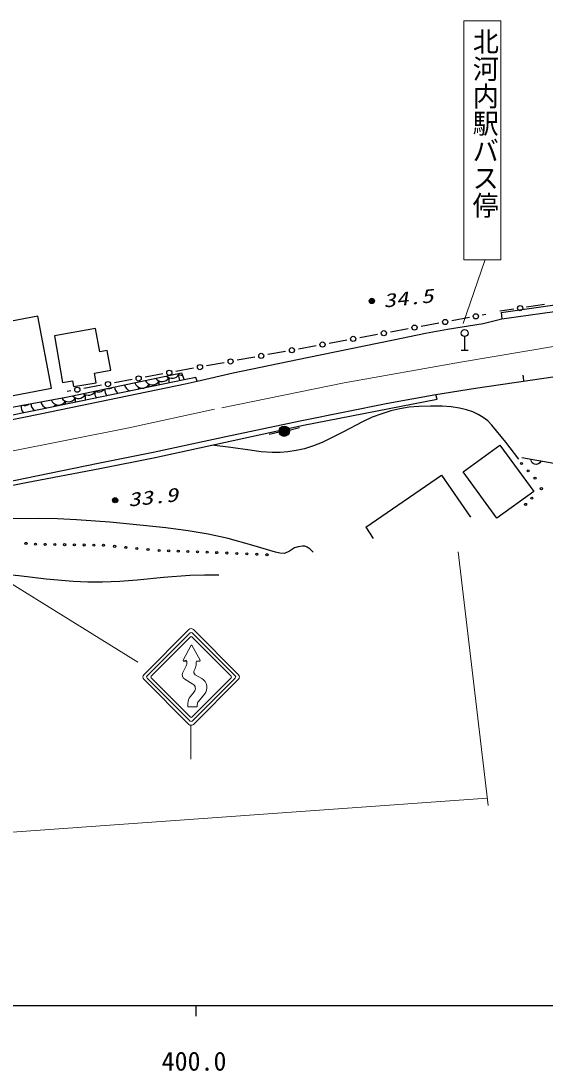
# Model space of a CAD drawing. Units: millimetres, scale not verified. Extents: x 40000 to 680000, y 20000 to 380000.
# Drawn here: x 451187 to 501618, y 198715 to 299677 of the extents above; entities that cross this region are included whole.
import ezdxf
from ezdxf.enums import TextEntityAlignment as Align

# ---------------------------------------------------------------- set-up
doc = ezdxf.new("R2010")
doc.units = ezdxf.units.MM
doc.header["$LTSCALE"] = 1000
doc.linetypes.add('CHAIN', pattern=[18.5, 12, -1.5, 3.5, -1.5])
for name, color, linetype, lineweight in [('M-BGD', 7, 'Continuous', 25), ('M-BGD-HTXT', 7, 'Continuous', 13), ('M-BMK', 2, 'CHAIN', 13), ('M-TTL-BAND', 7, 'Continuous', 25)]:
    doc.layers.add(name, color=color, linetype=linetype, lineweight=lineweight)
doc.styles.add('@ＭＳ ゴシック', font='')
doc.styles.add('ＭＳ ゴシック', font='')
doc.styles.get('@ＭＳ ゴシック').set_extended_font_data('@MS Gothic')
doc.styles.get('ＭＳ ゴシック').set_extended_font_data('MS Gothic')

# ---------------------------------------------------------------- blocks, each defined once
blk = doc.blocks.new('BUHIN96')
at = {"color": 7, "linetype": 'Continuous', "lineweight": 25}
blk.add_lwpolyline([(-32, -499), (-144, -452), (-237, -386), (-341, -284), (-394, -170), (-422, -51), (-412, 104), (-369, 219), (-303, 325), (-187, 415), (-85, 469), (32, 499)], dxfattribs=at)
blk = doc.blocks.new('BUHIN102')
at = {"color": 7, "linetype": 'Continuous', "lineweight": 25}
blk.add_circle((0, 0), 249, dxfattribs=at)
blk = doc.blocks.new('BUHIN103')
at = {"color": 7, "linetype": 'Continuous', "lineweight": 25}
blk.add_circle((0, 0), 249, dxfattribs=at)
blk = doc.blocks.new('BUHIN104')
at = {"color": 7, "linetype": 'Continuous', "lineweight": 25}
for radius in [498, 440, 382, 322, 265, 195, 135, 77.5, 15]:
    blk.add_circle((0, 0), radius, dxfattribs=at)
blk = doc.blocks.new('BUHIN105')
at = {"color": 7, "linetype": 'Continuous', "lineweight": 25}
for centre, radius in [((0, 0), 250), ((0, 0), 219), ((0, 0), 188), ((0, 0), 156), ((0, 0), 125), ((0, 0), 93.8), ((-1, 0), 62.5), ((0, 0), 31.2)]:
    blk.add_circle(centre, radius, dxfattribs=at)
blk = doc.blocks.new('BUHIN106')
at = {"color": 7, "linetype": 'Continuous', "lineweight": 25}
blk.add_circle((0, 0), 99.5, dxfattribs=at)
blk = doc.blocks.new('BUHIN108')
at = {"color": 7, "linetype": 'Continuous', "lineweight": 25}
blk.add_circle((0, 0), 99.5, dxfattribs=at)
blk = doc.blocks.new('BUHIN109')
at = {"color": 7, "linetype": 'Continuous', "lineweight": 25}
blk.add_circle((0, 0), 99.5, dxfattribs=at)
blk = doc.blocks.new('BUHIN110')
at = {"color": 7, "linetype": 'Continuous', "lineweight": 25}
blk.add_circle((0, 0), 99.5, dxfattribs=at)
blk = doc.blocks.new('BUHIN111')
at = {"color": 7, "linetype": 'Continuous', "lineweight": 25}
blk.add_circle((0, 0), 99.5, dxfattribs=at)
blk = doc.blocks.new('BUHIN112')
at = {"color": 7, "linetype": 'Continuous', "lineweight": 25}
blk.add_circle((0, 0), 99.5, dxfattribs=at)
blk = doc.blocks.new('BUHIN113')
at = {"color": 7, "linetype": 'Continuous', "lineweight": 25}
blk.add_circle((0, 0), 99.5, dxfattribs=at)

msp = doc.modelspace()

# ---------------------------------------------------------------- linework, layer by layer
at = {"layer": 'M-BGD'}
for p, q in [((497386, 271657), (527120, 275865)), ((497473, 271044), (527207, 275251)), ((498602, 271981), (497255, 271785)), ((497386, 271657), (497473, 271044)), ((501571, 272412), (499849, 272162)), ((452806, 271305), (433916, 267712)), ((454127, 264361), (452806, 271305)), ((491395, 270625), (489683, 270310)), ((492224, 270038), (495676, 270599)), ((494345, 271168), (492634, 270853)), ((495937, 271461), (495584, 271396)), ((495676, 270599), (497473, 271044)), ((458373, 270097), (454404, 269396)), ((458765, 267876), (458373, 270097)), ((488444, 270082), (486733, 269767)), ((487033, 269006), (490130, 269655)), ((490130, 269655), (492224, 270038)), ((454404, 269396), (455197, 264904)), ((478715, 267324), (487033, 269006)), ((482543, 268996), (480832, 268681)), ((485494, 269539), (483782, 269224)), ((493881, 269338), (493881, 268023)), ((459494, 268004), (458765, 267876)), ((459829, 266106), (459494, 268004)), ((476642, 267910), (474931, 267595)), ((479593, 268453), (477882, 268138)), ((493541, 268023), (494216, 268023)), ((470741, 266823), (469030, 266509)), ((471606, 265849), (478715, 267324)), ((473692, 267367), (471981, 267052)), ((455520, 263518), (466645, 265834)), ((458260, 265829), (459829, 266106)), ((458424, 264901), (458260, 265829)), ((464841, 265737), (463129, 265422)), ((467791, 266280), (466080, 265965)), ((466645, 265834), (466890, 265183)), ((468130, 265042), (471606, 265849)), ((508829, 266386), (494916, 264325)), ((499472, 265608), (499559, 265115)), ((499472, 265608), (499515, 265492)), ((466890, 265183), (453053, 262334)), ((453203, 261925), (466996, 264802)), ((455197, 264904), (456149, 265072)), ((456149, 265072), (456247, 264517)), ((456247, 264517), (458424, 264901)), ((458940, 264651), (457228, 264336)), ((461890, 265194), (460179, 264879)), ((468021, 265413), (466890, 265183)), ((466996, 264802), (468130, 265042)), ((468130, 265042), (468021, 265413)), ((435357, 260791), (454127, 264361)), ((439477, 260518), (455520, 263518)), ((455989, 264108), (455636, 264043)), ((491108, 263731), (486497, 262893)), ((494916, 264325), (491108, 263731)), ((491243, 263320), (491108, 263731)), ((486497, 262893), (478204, 261225)), ((478369, 260805), (491243, 263320)), ((453053, 262334), (440356, 259729)), ((440456, 259375), (453203, 261925)), ((464099, 257696), (478369, 260805)), ((478204, 261225), (471357, 259792)), ((477010, 260349), (477984, 260578)), ((471357, 259792), (463894, 258186)), ((476035, 260126), (475059, 259909)), ((493730, 256326), (497266, 258906)), ((497266, 258906), (500526, 254440)), ((463894, 258186), (458628, 257138)), ((458789, 256648), (464099, 257696)), ((499383, 257718), (513025, 255259)), ((458628, 257138), (451580, 255688)), ((451698, 255286), (458789, 256648)), ((451580, 255688), (441431, 253662)), ((484364, 251007), (491657, 256021)), ((491657, 256021), (494435, 251980)), ((496990, 251859), (493730, 256326)), ((441610, 253330), (451698, 255286)), ((500526, 254440), (496990, 251859)), ((484364, 251007), (485094, 249910))]:
    msp.add_line(p, q, dxfattribs=at)
for points in [[(499089, 257543), (497836, 259190), (496515, 260825), (496100, 261221), (495651, 261566), (495173, 261850), (494664, 262082), (494050, 262289), (493399, 262444), (492572, 262569), (491729, 262636), (490594, 262657), (489485, 262618), (488549, 262531), (487630, 262385), (486769, 262183), (485907, 261919), (484999, 261578), (484115, 261183), (482160, 260137), (480176, 259145), (479335, 258822), (478473, 258555), (477683, 258367), (476871, 258236), (476114, 258173), (475357, 258171), (474292, 258254), (473221, 258399), (471398, 258660), (469567, 258887)], [(479312, 248607), (479023, 248882), (478714, 249094), (478498, 249168), (478264, 249183), (477871, 249122), (477501, 249004), (477027, 248713), (476533, 248480), (476107, 248503), (475671, 248589), (473413, 249281), (471116, 249922), (469212, 250318), (467285, 250657), (465127, 250945), (462958, 251174), (459749, 251478), (456540, 251722), (454694, 251810), (452837, 251839), (450389, 251800)], [(433694, 247177), (436234, 246930), (438776, 246744), (440694, 246679), (442614, 246674), (445045, 246688), (447483, 246642), (449239, 246525), (450991, 246348), (453598, 246049), (456207, 245810), (457623, 245747), (459040, 245744), (460707, 245809), (462373, 245934), (464911, 246191), (467451, 246387), (468836, 246420), (470233, 246421)]]:
    msp.add_lwpolyline(points, dxfattribs=at)
for centre, radius in [((493881, 269673), 335), ((501264, 254710), 99.5)]:
    msp.add_circle(centre, radius, dxfattribs=at)
for centre, start, end in [((465723, 266081), 226.00354, 329.3186), ((466675, 266396), 237.21216, 273.40698), ((467120, 265498), 165.32007, 211.70117), ((461917, 264821), 189.63477, 249.69336), ((462869, 265136), 198.24036, 329.3186), ((463820, 265451), 206.99695, 329.3186), ((464265, 264552), 165.32007, 185.02222), ((464772, 265766), 216.13831, 329.3186), ((465216, 264867), 165.32007, 193.78955), ((466168, 265183), 165.32007, 202.60815), ((456715, 264144), 220.651, 329.3186), ((457666, 264459), 231.03894, 329.3186), ((458111, 263561), 165.32007, 205.37769), ((458618, 264774), 243.30078, 320.21301), ((459062, 263876), 165.32007, 214.60913), ((460014, 264191), 172.06738, 224.52795), ((459569, 265089), 260.66931, 302.8446), ((460965, 264506), 180.98059, 235.72827), ((461917, 264821), 313.57373, 329.3186), ((463313, 264237), 165.32007, 176.09497), ((451957, 262569), 169.22632, 227.70178), ((451512, 263467), 254.57458, 306.6123), ((452908, 262884), 179.75977, 239.58215), ((453860, 263199), 189.93018, 255.24646), ((454811, 263514), 200.07947, 329.3186), ((453860, 263199), 308.02063, 329.3186), ((455256, 262615), 165.32007, 178.88489), ((455763, 263829), 210.54297, 329.3186), ((456208, 262930), 165.32007, 187.73889), ((457159, 263245), 165.32007, 196.49988)]:
    msp.add_arc(centre, 764, start, end, dxfattribs=at)
at = {"layer": 'M-BGD-HTXT'}
for p, q in [((493791, 276726), (493791, 299677)), ((493791, 299677), (497381, 299677)), ((497381, 299677), (497381, 276726)), ((493727, 270600), (495836, 276650)), ((497381, 276726), (493791, 276726)), ((439042, 252530), (462429, 238026)), ((493245, 248623), (496143, 224241)), ((467352, 241165), (463003, 236817)), ((463322, 236711), (467458, 240847)), ((467494, 240458), (463711, 236675)), ((471418, 236675), (467635, 240458)), ((467670, 240847), (471807, 236711)), ((467776, 241165), (472125, 236817)), ((467576, 239659), (466790, 238212)), ((467632, 239659), (468424, 238212)), ((467081, 237689), (466756, 237032)), ((467113, 238221), (466808, 238133)), ((466834, 238138), (467054, 238138)), ((467154, 238038), (467154, 237999)), ((467948, 237412), (467850, 237212)), ((468052, 238038), (468052, 237856)), ((468380, 238138), (468152, 238138)), ((463003, 236392), (467352, 232044)), ((467458, 232362), (463322, 236498)), ((463711, 236534), (467494, 232751)), ((466948, 236380), (467729, 235914)), ((467635, 232751), (471418, 236534)), ((471807, 236498), (467670, 232362)), ((472125, 236392), (467776, 232044)), ((467965, 236822), (468588, 236450)), ((467861, 235169), (467477, 234698)), ((468851, 234959), (468265, 234240)), ((467253, 234067), (467253, 233735)), ((467253, 233735), (468153, 233735)), ((468153, 233924), (468153, 233735)), ((467548, 231956), (467548, 228700)), ((496059, 224953), (401917, 218216))]:
    msp.add_line(p, q, dxfattribs=at)
for centre, radius, start, end in [((467564, 240953), 300, 45, 135), ((467564, 240741), 150, 45, 135), ((467564, 240387), 100, 45, 135), ((467604, 239644), 31.7, 28.71979, 151.50226), ((466834, 238189), 50, 151.50226, 270), ((467054, 238038), 100, 359.99997, 90), ((466454, 237999), 700, 333.65787, 359.99997), ((467052, 237856), 1000, 333.65787, 359.99997), ((468152, 238038), 100, 90, 180), ((468381, 238188), 50, 270, 28.71979), ((463216, 236604), 300, 135, 225), ((463428, 236604), 150, 135, 225), ((463781, 236604), 100, 135, 225), ((467204, 236810), 500, 153.6579, 239.18433), ((468118, 237079), 300, 153.6579, 239.18433), ((468076, 235591), 1000, 320.82632, 59.18427), ((471347, 236604), 100, 314.99997, 44.99997), ((471701, 236605), 150, 314.99997, 44.99997), ((471913, 236604), 300, 314.99997, 44.99997), ((467473, 235485), 500, 320.82632, 59.18427), ((468253, 234067), 1000, 140.82635, 180), ((468653, 233924), 500, 140.82635, 180), ((467564, 232468), 150, 225, 314.99997), ((467564, 232821), 100, 225, 314.99997), ((467564, 232256), 300, 225, 314.99997)]:
    msp.add_arc(centre, radius, start, end, dxfattribs=at)
at = {"layer": 'M-BMK'}
for p, q in [((502810, 268442), (493472, 266880)), ((493472, 266880), (482274, 264872)), ((482274, 264872), (469819, 262354)), ((469819, 262354), (461565, 260569)), ((461565, 260569), (437700, 255790))]:
    msp.add_line(p, q, dxfattribs=at)
at = {"layer": 'M-TTL-BAND'}
for p, q in [((40000, 205000), (579000, 205000)), ((468000, 205000), (468000, 204000))]:
    msp.add_line(p, q, dxfattribs=at)

# ---------------------------------------------------------------- block references
at = {"layer": 'M-BGD', "rotation": 83.42076}
for name, p in [('BUHIN105', (484952, 272757)), ('BUHIN102', (499225, 272071)), ('BUHIN103', (492014, 270739)), ('BUHIN103', (494965, 271282)), ('BUHIN103', (486113, 269653)), ('BUHIN103', (489064, 270196)), ('BUHIN103', (480212, 268567)), ('BUHIN103', (483163, 269110)), ('BUHIN103', (474312, 267481)), ('BUHIN103', (477262, 268024)), ('BUHIN103', (468411, 266394)), ('BUHIN103', (471361, 266938)), ('BUHIN103', (462510, 265308)), ('BUHIN103', (465460, 265851)), ('BUHIN103', (459559, 264765)), ('BUHIN103', (456609, 264222)), ('BUHIN104', (476523, 260235)), ('BUHIN96', (500748, 257472)), ('BUHIN106', (499348, 257130)), ('BUHIN106', (500004, 256424)), ('BUHIN106', (500659, 255718)), ('BUHIN105', (460247, 253601)), ('BUHIN108', (500356, 253803)), ('BUHIN108', (499751, 253198)), ('BUHIN113', (451673, 249447)), ('BUHIN112', (452580, 249367)), ('BUHIN112', (453517, 249352)), ('BUHIN112', (454453, 249338)), ('BUHIN112', (455389, 249323)), ('BUHIN112', (456325, 249309)), ('BUHIN112', (457261, 249295)), ('BUHIN112', (458198, 249280)), ('BUHIN111', (459134, 249266)), ('BUHIN111', (460203, 249165)), ('BUHIN111', (461271, 249064)), ('BUHIN111', (462340, 248963)), ('BUHIN111', (463409, 248862)), ('BUHIN110', (464477, 248762)), ('BUHIN110', (465402, 248728)), ('BUHIN110', (466326, 248694)), ('BUHIN110', (467250, 248661)), ('BUHIN110', (468174, 248627)), ('BUHIN110', (469098, 248594)), ('BUHIN109', (470023, 248560)), ('BUHIN109', (470990, 248520)), ('BUHIN109', (471958, 248479)), ('BUHIN109', (472926, 248439)), ('BUHIN109', (473894, 248399)), ('BUHIN109', (474862, 248358))]:
    msp.add_blockref(name, p, dxfattribs=at)

# ---------------------------------------------------------------- texts
at = {"layer": 'M-BGD-HTXT', "style": '@ＭＳ ゴシック', "width": 1.05}
msp.add_text('北河内駅バス停 ', height=1833, rotation=269.9, dxfattribs=at).set_placement((494432, 299036), align=Align.BOTTOM_LEFT)
at = {"layer": 'M-BGD-HTXT', "style": 'ＭＳ ゴシック', "oblique": 15, "width": 1.35}
for s, p in [('34.5', (486162, 271718)), ('33.9', (461593, 252586))]:
    msp.add_text(s, height=1320, rotation=6.2, dxfattribs=at).set_placement(p, align=Align.BOTTOM_LEFT)
at = {"layer": 'M-TTL-BAND', "style": 'ＭＳ ゴシック'}
msp.add_text('400.0', height=1833, dxfattribs=at).set_placement((467844, 198195), align=Align.BOTTOM_CENTER)

doc.saveas('drawing.dxf')
